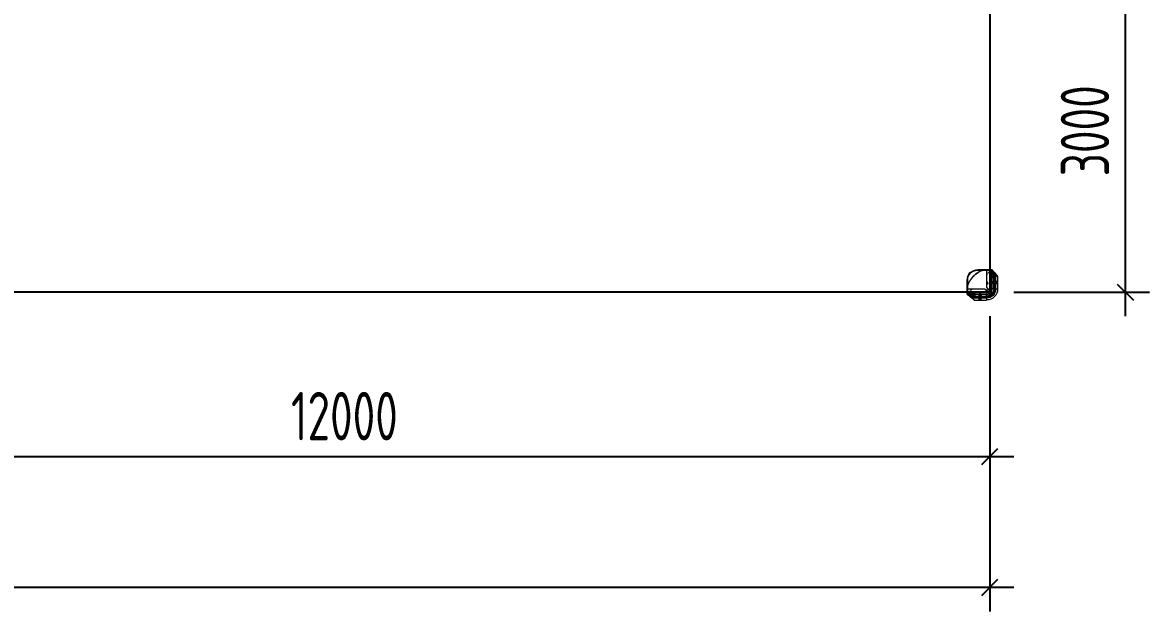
# Model space of a CAD drawing. Header units: millimetres. Extents: x 136606 to 1229059, y 82794 to 127566.
# Drawn here: x 1073406 to 1083883, y 103892 to 109367 of the extents above; entities that cross this region are included whole.
import ezdxf

# ---------------------------------------------------------------- set-up
doc = ezdxf.new("R2010")
doc.units = ezdxf.units.MM
doc.linetypes.add('HIDDEN', pattern=[9.525, 6.35, -3.175])
doc.layers.add('HR-pontoon', color=161, linetype='Continuous')
doc.layers.add('护角', color=30, linetype='Continuous')
doc.styles.add('hztxt', font='ros1.shx', dxfattribs={"width": 0.8, "bigfont": 'hztxt.shx'})
doc.dimstyles.new('DIM-150', dxfattribs={"dimscale": 150, "dimtxt": 3, "dimasz": 1, "dimexe": 1.5, "dimexo": 1.5, "dimgap": 1, "dimtad": 1, "dimdec": 1, "dimdsep": 46, "dimtxsty": 'hztxt', "dimblk": 'OBLIQUE', "dimcen": 0, "dimdle": 1.5, "dimclrd": 9, "dimclre": 9, "dimclrt": 2, "dimadec": 1, "dimazin": 0, "dimtfac": 1, "dimtdec": 1, "dimtix": 1, "dimtmove": 2, "dimatfit": 3, "dimldrblk": 'ARCHTICK', "dimfxl": 10, "dimtolj": 1, "dimtzin": 0, "dimarcsym": 1})

# ---------------------------------------------------------------- blocks, each defined once
blk = doc.blocks.new('_Oblique')
at = {"color": 0, "linetype": 'ByBlock', "lineweight": -2}
blk.add_line((-0.5, -0.5), (0.5, 0.5), dxfattribs=at)
blk = doc.blocks.new('*D817')
at = {"color": 9, "lineweight": -2, "transparency": 16777216}
for p, q in [((1083658, 110086), (1083658, 106636)), ((1082623, 109861), (1083883, 109861)), ((1082623, 106861), (1083883, 106861))]:
    blk.add_line(p, q, dxfattribs=at)
at = {"layer": 'Defpoints', "color": 0, "transparency": 16777216}
for p in [(1082398, 109861), (1082398, 106861), (1083658, 106861)]:
    blk.add_point(p, dxfattribs=at)
at = {"color": 9, "lineweight": -2, "transparency": 16777216, "xscale": 150, "yscale": 150, "zscale": 150}
for p, rotation in [((1083658, 109861), 90), ((1083658, 106861), 270)]:
    blk.add_blockref('_Oblique', p, dxfattribs=dict(at, rotation=rotation))
at = {"color": 2, "transparency": 16777216, "insert": (1083283, 108361), "char_height": 450, "attachment_point": 5, "rotation": 90, "style": 'hztxt'}
blk.add_mtext('\\A1;3000', dxfattribs=at)
blk = doc.blocks.new('_ArchTick')
at = {"color": 0, "linetype": 'ByBlock', "const_width": 0.15}
blk.add_lwpolyline([(-0.5, -0.5), (0.5, 0.5)], dxfattribs=at)
blk = doc.blocks.new('*D819')
at = {"color": 9, "lineweight": -2, "transparency": 16777216}
for p, q in [((1052368, 106636), (1052368, 103892)), ((1082398, 106636), (1082398, 103892)), ((1052143, 104117), (1082623, 104117))]:
    blk.add_line(p, q, dxfattribs=at)
at = {"layer": 'Defpoints', "color": 0, "transparency": 16777216}
for p in [(1052368, 106861), (1082398, 106861), (1082398, 104117)]:
    blk.add_point(p, dxfattribs=at)
at = {"color": 9, "lineweight": -2, "transparency": 16777216, "xscale": 150, "yscale": 150, "zscale": 150, "rotation": 180}
blk.add_blockref('_Oblique', (1052368, 104117), dxfattribs=at)
at = {"color": 9, "lineweight": -2, "transparency": 16777216, "xscale": 150, "yscale": 150, "zscale": 150}
blk.add_blockref('_Oblique', (1082398, 104117), dxfattribs=at)
at = {"color": 2, "transparency": 16777216, "insert": (1067383, 104492), "char_height": 450, "attachment_point": 5, "style": 'hztxt'}
blk.add_mtext('\\A1;30030', dxfattribs=at)
blk = doc.blocks.new('*D822')
at = {"color": 9, "lineweight": -2, "transparency": 16777216}
for p, q in [((1070398, 106636), (1070398, 105108)), ((1082398, 106636), (1082398, 105108)), ((1070173, 105333), (1082623, 105333))]:
    blk.add_line(p, q, dxfattribs=at)
at = {"layer": 'Defpoints', "color": 0, "transparency": 16777216}
for p in [(1070398, 106861), (1082398, 106861), (1082398, 105333)]:
    blk.add_point(p, dxfattribs=at)
at = {"color": 9, "lineweight": -2, "transparency": 16777216, "xscale": 150, "yscale": 150, "zscale": 150, "rotation": 180}
blk.add_blockref('_Oblique', (1070398, 105333), dxfattribs=at)
at = {"color": 9, "lineweight": -2, "transparency": 16777216, "xscale": 150, "yscale": 150, "zscale": 150}
blk.add_blockref('_Oblique', (1082398, 105333), dxfattribs=at)
at = {"color": 2, "transparency": 16777216, "insert": (1076398, 105708), "char_height": 450, "attachment_point": 5, "style": 'hztxt'}
blk.add_mtext('\\A1;12000', dxfattribs=at)
blk = doc.blocks.new('*U811')
at = {"color": 252}
blk.add_lwpolyline([(-68, 68), (-69, 69)], dxfattribs=at)
blk.add_circle((-68, 68), 1, dxfattribs=at)
blk.add_arc((-38, 38), 42.4, 133.6495, 136.3505, dxfattribs=at)
at = {"layer": '护角', "color": 252, "linetype": 'Continuous', "lineweight": 15}
for p, q in [((-38, 142), (75, 142)), ((-38, 124), (-38, 142)), ((-38, 121), (-38, 124)), ((-38, 124), (95, 124)), ((-38, 112), (-38, 121)), ((-38, 121), (98, 121)), ((-38, 108), (-38, 112)), ((-38, 112), (109, 112)), ((-38, 105), (-38, 108)), ((115, 108), (-38, 108)), ((-38, 105), (115, 105)), ((11, 141), (11, 140)), ((75, 142), (95, 124)), ((98, 124), (78, 140)), ((95, 124), (98, 121)), ((101, 122), (98, 124)), ((98, 121), (109, 112)), ((113, 112), (101, 122)), ((109, 112), (115, 108)), ((118, 107), (113, 112)), ((115, 105), (115, 108)), ((117, 105), (118, 107)), ((117, 105), (135, 90)), ((137, 92), (118, 107)), ((-142, -75), (-142, 38)), ((-124, 38), (-142, 38)), ((-121, 38), (-124, 38)), ((-124, 38), (-124, -95)), ((-112, 38), (-121, 38)), ((-121, 38), (-121, -98)), ((-108, 38), (-112, 38)), ((-112, 38), (-112, -109)), ((-105, 38), (-108, 38)), ((-108, 38), (-108, -115)), ((-105, -115), (-105, 38)), ((-80, 62), (-78, 64)), ((-80, 62), (-71, 53)), ((-78, 64), (-76, 66)), ((-69, 55), (-78, 64)), ((-56, 46), (-76, 66)), ((-71, 53), (-69, 55)), ((-71, 53), (-71, -139)), ((-71, 53), (-68, 53)), ((-58, 44), (-69, 55)), ((-68, -139), (-68, 53)), ((-68, 53), (-42, 24)), ((-64, 78), (-66, 76)), ((-66, 76), (-46, 56)), ((-62, 80), (-64, 78)), ((-64, 78), (-55, 69)), ((-53, 71), (-62, 80)), ((-58, 44), (-56, 46)), ((-53, 71), (-55, 69)), ((-55, 69), (-44, 58)), ((139, 71), (-53, 71)), ((-53, 68), (-53, 71)), ((-53, 68), (139, 68)), ((-24, 42), (-53, 68)), ((-44, 58), (-46, 56)), ((-42, 24), (-42, -139)), ((-24, 42), (139, 42)), ((135, 90), (137, 92)), ((139, 83), (139, 71)), ((139, 83), (142, 83)), ((139, 71), (139, 68)), ((139, 71), (142, 71)), ((139, 68), (139, 42)), ((142, 42), (139, 42)), ((139, 42), (139, -42)), ((142, 71), (142, 83)), ((142, 42), (142, 71)), ((142, -42), (142, 42)), ((-124, -95), (-142, -75)), ((-140, -78), (-124, -98)), ((-121, -98), (-124, -95)), ((-124, -98), (-122, -101)), ((-122, -101), (-112, -113)), ((-112, -109), (-121, -98)), ((142, -42), (139, -42)), ((-108, -115), (-112, -109)), ((-112, -113), (-107, -118)), ((-105, -115), (-108, -115)), ((-105, -117), (-107, -118)), ((-107, -118), (-92, -137)), ((-90, -135), (-105, -117)), ((-90, -135), (-92, -137)), ((-71, -139), (-83, -139)), ((-83, -139), (-83, -142)), ((-83, -142), (-71, -142)), ((-71, -139), (-71, -142)), ((-68, -139), (-71, -139)), ((-71, -142), (-42, -142)), ((-42, -139), (-68, -139)), ((-42, -142), (-42, -139)), ((42, -139), (-42, -139)), ((-42, -142), (42, -142)), ((42, -142), (42, -139))]:
    blk.add_line(p, q, dxfattribs=at)
at = {"layer": '护角', "color": 252, "linetype": 'HIDDEN', "lineweight": 0}
for p, q in [((-38, 119), (101, 119)), ((-38, 119), (-38, 114)), ((-38, 114), (-38, 91)), ((-38, 114), (106, 114)), ((12, 139), (12, 140)), ((12, 139), (12, 139)), ((12, 99), (12, 139)), ((32, 139), (32, 99)), ((67, 102), (67, 110)), ((67, 110), (67, 110)), ((72, 115), (72, 103)), ((72, 115), (101, 115)), ((72, 103), (72, 115)), ((72, 115), (100, 115)), ((72, 115), (72, 115)), ((101, 119), (75, 142)), ((101, 115), (100, 115)), ((106, 114), (101, 119)), ((118, 103), (101, 115)), ((101, 115), (118, 103)), ((134, 91), (106, 114)), ((-119, 38), (-119, -101)), ((-119, 38), (-114, 38)), ((-114, 38), (-114, -106)), ((-114, 38), (-91, 38)), ((-91, 38), (-91, -134)), ((-91, 38), (-86, 38)), ((-86, 38), (-86, -136)), ((-38, 91), (134, 91)), ((-38, 91), (-38, 86)), ((-38, 86), (136, 86)), ((32, 99), (12, 99)), ((12, 49), (13, 50)), ((12, 49), (12, 48)), ((13, 49), (12, 48)), ((12, 48), (12, 48)), ((16, 44), (12, 48)), ((12, 48), (16, 44)), ((13, 48), (12, 48)), ((12, 48), (13, 48)), ((31, 98), (13, 98)), ((13, 49), (13, 50)), ((13, 49), (13, 50)), ((13, 49), (14, 49)), ((14, 49), (13, 49)), ((13, 49), (13, 49)), ((13, 49), (13, 49)), ((13, 49), (14, 49)), ((14, 49), (13, 48)), ((14, 47), (13, 48)), ((14, 47), (13, 48)), ((13, 48), (13, 48)), ((13, 48), (16, 45)), ((14, 47), (14, 47)), ((15, 48), (15, 47)), ((16, 47), (15, 47)), ((15, 47), (15, 46)), ((15, 47), (15, 47)), ((15, 47), (15, 47)), ((16, 47), (15, 47)), ((15, 47), (17, 45)), ((15, 47), (15, 47)), ((15, 47), (15, 47)), ((15, 47), (15, 47)), ((15, 47), (15, 47)), ((15, 47), (15, 47)), ((16, 45), (15, 46)), ((15, 46), (15, 46)), ((16, 45), (15, 46)), ((27, 97), (16, 97)), ((16, 69), (16, 97)), ((27, 69), (16, 69)), ((16, 48), (16, 48)), ((16, 48), (16, 48)), ((18, 47), (16, 48)), ((16, 48), (18, 47)), ((16, 48), (16, 48)), ((16, 47), (16, 48)), ((16, 47), (16, 47)), ((16, 47), (18, 46)), ((18, 46), (16, 47)), ((16, 47), (16, 47)), ((18, 47), (16, 47)), ((16, 47), (18, 47)), ((17, 45), (16, 45)), ((17, 44), (16, 45)), ((16, 44), (16, 45)), ((16, 44), (16, 45)), ((16, 44), (16, 45)), ((16, 45), (16, 45)), ((16, 45), (16, 45)), ((16, 45), (16, 45)), ((16, 44), (16, 44)), ((17, 44), (16, 44)), ((17, 44), (17, 44)), ((18, 47), (18, 47)), ((18, 47), (18, 47)), ((18, 47), (18, 46)), ((18, 47), (18, 46)), ((18, 47), (18, 47)), ((18, 47), (18, 46)), ((18, 46), (18, 46)), ((18, 46), (18, 46)), ((18, 46), (19, 46)), ((18, 46), (18, 46)), ((19, 46), (18, 46)), ((27, 97), (27, 69)), ((67, 71), (67, 102)), ((72, 103), (72, 71)), ((72, 103), (118, 103)), ((72, 68), (72, 71)), ((72, 71), (139, 71)), ((72, 71), (72, 68)), ((137, 81), (99, 43)), ((135, 89), (118, 103)), ((134, 90), (134, 91)), ((140, 88), (136, 86)), ((136, 3), (137, 81)), ((137, 81), (137, 83)), ((142, 83), (137, 83)), ((142, 81), (137, 81)), ((139, 71), (139, 82)), ((139, 68), (139, 71)), ((139, 71), (139, 68)), ((-142, -75), (-119, -101)), ((-139, -12), (-99, -12)), ((-99, -32), (-139, -32)), ((-119, -101), (-114, -106)), ((-103, -72), (-115, -72)), ((-115, -72), (-115, -72)), ((-115, -72), (-115, -101)), ((-115, -72), (-103, -72)), ((-115, -100), (-115, -72)), ((-115, -101), (-115, -100)), ((-115, -101), (-103, -118)), ((-103, -118), (-115, -101)), ((-110, -67), (-102, -67)), ((-110, -67), (-110, -67)), ((-71, -72), (-103, -72)), ((-103, -72), (-103, -118)), ((-102, -67), (-71, -67)), ((-99, -32), (-99, -12)), ((-98, -13), (-98, -31)), ((-97, -27), (-97, -16)), ((-97, -16), (-69, -16)), ((-69, -27), (-97, -27)), ((-43, -99), (-81, -137)), ((-71, -72), (-68, -72)), ((-71, -139), (-71, -72)), ((-71, -72), (-68, -72)), ((-69, -16), (-69, -27)), ((-114, -106), (-91, -134)), ((-103, -118), (-89, -135)), ((-91, -134), (-90, -134)), ((-86, -136), (-88, -140)), ((-83, -137), (-83, -142)), ((-83, -137), (-81, -137)), ((-82, -139), (-71, -139)), ((-81, -137), (-3, -136)), ((-81, -137), (-81, -142)), ((-71, -139), (-68, -139)), ((-68, -139), (-71, -139))]:
    blk.add_line(p, q, dxfattribs=at)
at = {"layer": '护角', "color": 252, "linetype": 'HIDDEN', "lineweight": 0, "flags": 128}
for points in [[(109, 115), (109, 115), (108, 115), (108, 115), (108, 115), (107, 115), (107, 114), (106, 114), (106, 114)], [(72, 103), (71, 103), (70, 103), (69, 103), (68, 103), (67, 103), (67, 103), (67, 102), (67, 102)], [(72, 103), (71, 103), (70, 103), (69, 103), (68, 103), (67, 103), (67, 103), (67, 102), (67, 102)], [(137, 92), (137, 92), (136, 92), (136, 92), (136, 92), (135, 92), (135, 92), (134, 91), (134, 91)], [(137, 92), (137, 92), (137, 92), (136, 92), (136, 92), (135, 92), (135, 91), (134, 91), (134, 90)], [(-102, -67), (-102, -67), (-103, -67), (-103, -67), (-103, -68), (-103, -69), (-103, -70), (-103, -71), (-103, -72)], [(-102, -67), (-102, -67), (-103, -67), (-103, -67), (-103, -68), (-103, -69), (-103, -70), (-103, -71), (-103, -72)], [(-114, -106), (-114, -106), (-114, -107), (-115, -107), (-115, -108), (-115, -108), (-115, -108), (-115, -109), (-115, -109)], [(-91, -134), (-91, -134), (-92, -135), (-92, -135), (-92, -136), (-92, -136), (-92, -136), (-92, -137), (-92, -137)], [(-90, -134), (-91, -134), (-91, -135), (-92, -135), (-92, -136), (-92, -136), (-92, -137), (-92, -137), (-92, -137)]]:
    blk.add_lwpolyline(points, dxfattribs=at)
at = {"layer": '护角', "color": 252, "linetype": 'HIDDEN', "lineweight": 0}
for radius in [5.15, 5.45, 4.85, 4.21, 4.51, 3.91]:
    blk.add_circle((15, 47), radius, dxfattribs=at)
at = {"layer": '护角', "color": 252, "linetype": 'Continuous', "lineweight": 15}
for centre, radius, start, end in [((-38, 38), 103, 90, 180), ((-38, 38), 85.9, 90, 180), ((-38, 38), 82.8, 90, 180), ((-38, 38), 73.2, 90, 180), ((-38, 38), 70, 90, 180), ((-38, 38), 67, 90, 180), ((75, 137), 5, 50.7935, 89.4152), ((96, 121), 3.51, 52.875, 107.3336), ((100, 119), 2.82, 63.8843, 133.0382), ((111, 110), 2.82, 63.8843, 133.0382), ((115, 103), 5, 50.7935, 90), ((115, 103), 2, 50.7935, 90), ((-71, 71), 13, 45, 225), ((-71, 71), 10, 45, 225), ((-71, 71), 7, 45, 225), ((-71, 53), 3, 360, 45), ((-53, 71), 3, 225, 270), ((130, 83), 9, 360, 50.7935), ((130, 83), 12, 360, 50.7935), ((139, 71), 3, 270, 360), ((-137, -75), 5, 181.2188, 219.2065), ((-121, -96), 3.51, 162.6664, 217.125), ((-119, -100), 2.82, 136.9618, 206.1157), ((42, -42), 97, 270, 360), ((42, -42), 100, 270, 360), ((-110, -111), 2.82, 136.9618, 206.1157), ((-103, -115), 5, 180, 219.2065), ((-103, -115), 2, 180, 219.2065), ((-83, -130), 12, 219.2065, 270), ((-83, -130), 9, 219.2065, 270), ((-71, -139), 3, 270, 360)]:
    blk.add_arc(centre, radius, start, end, dxfattribs=at)
at = {"layer": '护角', "color": 252, "linetype": 'HIDDEN', "lineweight": 0}
for centre, radius, start, end in [((-38, 38), 80.9, 90, 180), ((-38, 38), 75.1, 90, 180), ((72, 110), 5, 89.9482, 179.9481), ((72, 110), 5, 90, 180), ((100, 118), 3, 272.9088, 50.7935), ((102, 116), 3.28, 53.9818, 112.1193), ((101, 118), 3, 270.2104, 50.5462), ((113, 108), 6.12, 311.2821, 345.8251), ((-38, 38), 52.2, 90, 180), ((-38, 38), 47.5, 90, 180), ((13, 99), 1, 180, 270), ((13, 48), 0.6, 135, 225), ((13, 48), 0.3, 135, 225), ((14, 49), 0.6, 131.1277, 135), ((14, 48), 0.3, 135, 225), ((14, 49), 0.3, 131.1277, 135), ((14, 48), 0.6, 135, 225), ((15, 47), 0.3, 225, 315), ((15, 47), 0.6, 225, 315), ((15, 97), 1, 360, 90), ((15, 69), 1, 270, 360), ((16, 47), 0.3, 70.928, 135), ((15, 47), 0.3, 135, 225), ((15, 47), 0.6, 135, 225), ((16, 47), 0.6, 70.928, 135), ((16, 48), 0.3, 160.125, 251.2356), ((16, 48), 0.6, 160.125, 251.2356), ((16, 45), 0.3, 315, 45), ((16, 45), 0.3, 225, 315), ((16, 45), 0.6, 225, 315), ((16, 45), 0.6, 315, 45), ((18, 47), 0.3, 315, 71.2356), ((18, 47), 0.6, 315, 71.2356), ((18, 47), 0.3, 250.928, 315), ((18, 47), 0.6, 250.928, 315), ((28, 97), 1, 90, 180), ((28, 69), 1, 180, 270), ((31, 99), 1, 270, 360), ((64, 71), 3, 270, 360), ((131, 94), 6.12, 311.2821, 345.8251), ((130, 82), 9, 360, 50.7935), ((130, 83), 7, 360, 27.2388), ((138, -16), 19.7, 78.4209, 94.0593), ((94, -110), 121, 68.9921, 69.5215), ((138, 116), 113, 269.5052, 271.6792), ((139, 85), 3.55, 258.6309, 310.3907), ((139, 74), 3.55, 258.6309, 310.3907), ((-118, -100), 3, 219.2065, 357.2053), ((-116, -102), 3.28, 157.8807, 216.0182), ((-118, -101), 3, 219.4538, 359.7896), ((-110, -72), 5, 90.0519, 180.0518), ((-110, -72), 5, 90, 180), ((-99, -13), 1, 360, 90), ((-99, -31), 1, 270, 360), ((-97, -15), 1, 180, 270), ((-97, -28), 1, 90, 180), ((-71, -64), 3, 270, 360), ((-69, -15), 1, 270, 360), ((-69, -28), 1, 360, 90), ((138, -20), 21.8, 267.3954, 278.8489), ((-108, -113), 6.12, 284.1749, 318.7179), ((-94, -131), 6.12, 284.1749, 318.7179), ((-82, -130), 9, 219.2065, 270), ((-83, -130), 7, 242.7612, 270), ((-85, -139), 3.55, 319.6093, 11.3691), ((-74, -139), 3.55, 319.6093, 11.3691), ((16, -138), 19.7, 175.9407, 191.5791), ((110, -94), 121, 200.4785, 201.0079), ((-116, -138), 113, 358.3208, 0.4948), ((20, -138), 21.8, 351.1511, 2.6046)]:
    blk.add_arc(centre, radius, start, end, dxfattribs=at)
at = {"layer": '护角', "color": 252, "linetype": 'HIDDEN', "lineweight": 0, "extrusion": (0, 0, -1)}
for centre, major_axis, start_param, end_param in [((72, 71), (5, 0), 1.570796, 3.141593), ((72, 71), (5, 0), 1.570796, 3.141593), ((-71, -72), (0, 5), 0, 1.570796), ((-71, -72), (0, 5), 0, 1.570796)]:
    blk.add_ellipse(centre, major_axis=major_axis, ratio=0.155291, start_param=start_param, end_param=end_param, dxfattribs=at)
at = {"layer": '护角', "color": 252, "linetype": 'Continuous', "lineweight": 15}
for points, knots in [([(32, 141), (32, 141), (31, 141), (29, 141), (26, 141), (23, 141), (19, 141), (15, 141), (13, 141), (11, 141), (11, 141), (11, 141)], [0, 0, 0, 0, 0.0291215, 0.1682644, 0.30651, 0.444267, 0.5819582, 0.7197998, 0.8579004, 0.9963449, 1, 1, 1, 1]), ([(11, 140), (11, 140), (11, 140), (12, 140), (12, 140), (12, 140)], [0, 0, 0, 0, 0.396325, 0.970782, 1, 1, 1, 1]), ([(11, 140), (12, 140), (13, 139), (16, 139), (19, 138), (23, 138), (27, 139), (29, 139), (31, 139), (32, 140), (32, 140)], [0, 0, 0, 0, 0.123491, 0.262691, 0.400101, 0.534841, 0.66819, 0.802628, 0.939755, 1, 1, 1, 1]), ([(11, 140), (11, 140), (11, 140), (11, 140), (11, 140), (11, 140)], [0, 0, 0, 0, 0.053701, 0.903462, 1, 1, 1, 1]), ([(12, 140), (12, 140), (12, 140), (14, 140), (16, 140), (19, 140), (23, 140), (26, 140), (29, 140), (31, 140), (32, 140), (31, 139), (31, 139)], [0, 0, 0, 0, 0.0428748, 0.1572186, 0.2714708, 0.3857156, 0.499944, 0.6141782, 0.7286369, 0.8436234, 0.9586578, 1, 1, 1, 1]), ([(32, 140), (32, 140), (33, 140), (33, 140), (32, 141), (32, 141)], [0, 0, 0, 0, 0.282819, 0.61138, 1, 1, 1, 1]), ([(32, 140), (32, 140), (32, 140), (32, 140), (32, 140)], [0, 0, 0, 0, 0.702971, 1, 1, 1, 1]), ([(-58, 44), (-57, 43), (-57, 42), (-55, 41), (-55, 40), (-53, 38), (-51, 36), (-49, 33), (-47, 31), (-46, 28), (-45, 28), (-44, 26), (-44, 26), (-43, 25), (-43, 25), (-42, 24)], [0, 0, 0, 0, 0.125, 0.125, 0.25, 0.25, 0.5, 0.5, 0.75, 0.75, 0.875, 0.875, 0.9375, 0.9375, 1, 1, 1, 1]), ([(-56, 46), (-55, 45), (-54, 44), (-53, 43), (-52, 42), (-51, 39), (-49, 37), (-47, 34), (-46, 32), (-45, 29), (-44, 28), (-44, 26), (-43, 26), (-43, 25), (-43, 25), (-43, 24), (-42, 24)], [0, 0, 0, 0, 0.125, 0.125, 0.25, 0.25, 0.5, 0.5, 0.75, 0.75, 0.875, 0.875, 0.9375, 0.96875, 0.96875, 1, 1, 1, 1]), ([(-46, 56), (-45, 55), (-44, 54), (-43, 53), (-42, 52), (-39, 51), (-37, 49), (-34, 47), (-32, 46), (-29, 45), (-28, 44), (-26, 44), (-26, 43), (-25, 43), (-25, 43), (-24, 43), (-24, 42)], [0, 0, 0, 0, 0.125, 0.125, 0.25, 0.25, 0.5, 0.5, 0.75, 0.75, 0.875, 0.875, 0.9375, 0.96875, 0.96875, 1, 1, 1, 1]), ([(-44, 58), (-43, 57), (-42, 57), (-41, 55), (-40, 55), (-38, 53), (-36, 51), (-33, 49), (-31, 47), (-28, 46), (-28, 45), (-26, 44), (-26, 44), (-25, 43), (-25, 43), (-24, 42)], [0, 0, 0, 0, 0.125, 0.125, 0.25, 0.25, 0.5, 0.5, 0.75, 0.75, 0.875, 0.875, 0.9375, 0.9375, 1, 1, 1, 1]), ([(-141, -11), (-141, -11), (-141, -12), (-141, -15), (-141, -18), (-141, -22), (-141, -25), (-141, -29), (-141, -31), (-141, -31), (-141, -31)], [0, 0, 0, 0, 0.1381281, 0.2751236, 0.4112387, 0.5470574, 0.6829065, 0.8189532, 0.9552806, 1, 1, 1, 1]), ([(-140, -11), (-140, -11), (-140, -11), (-140, -10), (-140, -11), (-141, -11)], [0, 0, 0, 0, 0.087697, 0.4518, 1, 1, 1, 1]), ([(-141, -31), (-141, -32), (-141, -32), (-140, -33), (-140, -33)], [0, 0, 0, 0, 0.539072, 1, 1, 1, 1]), ([(-140, -12), (-140, -12), (-140, -11), (-140, -11), (-140, -11)], [0, 0, 0, 0, 0.55929, 1, 1, 1, 1]), ([(-140, -32), (-140, -32), (-139, -31), (-139, -29), (-139, -26), (-138, -22), (-138, -19), (-139, -15), (-139, -13), (-140, -12), (-140, -11)], [0, 0, 0, 0, 0.072227, 0.210773, 0.348693, 0.4843, 0.617475, 0.750147, 0.884686, 1, 1, 1, 1]), ([(-139, -32), (-139, -31), (-140, -31), (-140, -30), (-140, -28), (-140, -25), (-140, -22), (-140, -18), (-140, -15), (-140, -13), (-140, -12), (-139, -12), (-139, -12)], [0, 0, 0, 0, 0.061735, 0.169166, 0.276203, 0.383335, 0.490458, 0.597566, 0.704777, 0.812477, 0.920905, 1, 1, 1, 1]), ([(-140, -32), (-140, -32), (-140, -32), (-140, -32), (-140, -32)], [0, 0, 0, 0, 0.361174, 1, 1, 1, 1]), ([(-140, -33), (-140, -33), (-140, -33), (-140, -32), (-140, -32)], [0, 0, 0, 0, 0.473442, 1, 1, 1, 1])]:
    blk.add_open_spline(points, degree=3, knots=knots, dxfattribs=at)
at = {"layer": '护角', "color": 252, "linetype": 'HIDDEN', "lineweight": 0}
for points, knots in [([(31, 139), (31, 139), (32, 139), (31, 139), (29, 138), (26, 138), (23, 137), (19, 137), (16, 138), (14, 138), (12, 139), (12, 139), (12, 139)], [0, 0, 0, 0, 0.033437, 0.143125, 0.251235, 0.357374, 0.462741, 0.569231, 0.677792, 0.787655, 0.897334, 1, 1, 1, 1]), ([(137, 3), (136, -1), (134, -5), (131, -13), (129, -17), (123, -28), (119, -35), (113, -44), (111, -46), (109, -49), (108, -51), (104, -56), (101, -60), (93, -69), (88, -76), (76, -88), (69, -93), (61, -100), (59, -101), (56, -104), (54, -105), (49, -109), (46, -112), (35, -119), (28, -123), (17, -129), (13, -131), (5, -134), (1, -136), (-3, -137)], [0, 0, 0, 0, 0.0625, 0.0625, 0.125, 0.125, 0.25, 0.25, 0.28125, 0.28125, 0.3125, 0.3125, 0.375, 0.375, 0.5, 0.5, 0.625, 0.625, 0.65625, 0.65625, 0.6875, 0.6875, 0.75, 0.75, 0.875, 0.875, 0.9375, 0.9375, 1, 1, 1, 1]), ([(-3, -136), (1, -135), (5, -133), (12, -130), (16, -128), (27, -122), (34, -117), (45, -110), (48, -108), (54, -104), (55, -103), (59, -100), (60, -99), (68, -92), (75, -87), (87, -75), (92, -68), (100, -59), (103, -55), (107, -50), (108, -49), (110, -45), (112, -43), (117, -35), (122, -27), (128, -16), (130, -12), (133, -5), (135, -1), (136, 3)], [0, 0, 0, 0, 0.0625, 0.0625, 0.125, 0.125, 0.25, 0.25, 0.3125, 0.3125, 0.34375, 0.34375, 0.375, 0.375, 0.5, 0.5, 0.625, 0.625, 0.6875, 0.6875, 0.71875, 0.71875, 0.75, 0.75, 0.875, 0.875, 0.9375, 0.9375, 1, 1, 1, 1]), ([(16, 48), (16, 48), (16, 48), (16, 48), (16, 48), (16, 49), (16, 49), (16, 49), (16, 49), (16, 50), (15, 50), (15, 50), (15, 50), (15, 50), (15, 50), (14, 50), (14, 50), (14, 50), (14, 50), (14, 50), (13, 50), (13, 49)], [0, 0, 0, 0, 0.0625, 0.0625, 0.125, 0.125, 0.25, 0.25, 0.375, 0.375, 0.5, 0.5, 0.625, 0.625, 0.6875, 0.6875, 0.75, 0.75, 0.875, 0.875, 1, 1, 1, 1]), ([(13, 50), (13, 50), (13, 50), (14, 50), (14, 50), (14, 50), (14, 50), (15, 50), (15, 50), (15, 50), (15, 50), (15, 50), (15, 50), (16, 50), (16, 50), (16, 50), (16, 49), (16, 49), (16, 49), (17, 49), (17, 49), (17, 48), (17, 48), (16, 48), (16, 48), (16, 48)], [0, 0, 0, 0, 0.125, 0.125, 0.25, 0.25, 0.3125, 0.3125, 0.375, 0.375, 0.4375, 0.4375, 0.5, 0.5, 0.625, 0.625, 0.75, 0.75, 0.8125, 0.8125, 0.875, 0.875, 0.9375, 0.9375, 1, 1, 1, 1]), ([(13, 49), (14, 49), (14, 49), (14, 49), (14, 50), (15, 50), (15, 50), (15, 50), (15, 49), (15, 49), (15, 49), (15, 49), (15, 49), (16, 49), (16, 49), (16, 49), (16, 49), (16, 48), (16, 48), (16, 48), (16, 48), (16, 48), (16, 48), (15, 47)], [0, 0, 0, 0, 0.125, 0.125, 0.25, 0.25, 0.375, 0.375, 0.4375, 0.4375, 0.5, 0.5, 0.5625, 0.5625, 0.625, 0.625, 0.75, 0.75, 0.8125, 0.8125, 0.875, 0.875, 1, 1, 1, 1]), ([(14, 49), (14, 49), (14, 49), (14, 49), (14, 49), (13, 49)], [0, 0, 0, 0, 0.5, 0.5, 1, 1, 1, 1]), ([(16, 48), (16, 48), (16, 48), (16, 48), (16, 48), (16, 49), (16, 49), (16, 49), (16, 49), (16, 49), (16, 49), (15, 49), (15, 50), (15, 50), (15, 50), (15, 50), (15, 50), (14, 50), (14, 50), (14, 50), (14, 50), (14, 49), (14, 49), (14, 49)], [0, 0, 0, 0, 0.0625, 0.0625, 0.125, 0.125, 0.1875, 0.1875, 0.25, 0.25, 0.375, 0.375, 0.5, 0.5, 0.625, 0.625, 0.6875, 0.6875, 0.75, 0.75, 0.875, 0.875, 1, 1, 1, 1]), ([(15, 48), (15, 48), (16, 48), (16, 49), (15, 49), (15, 49), (14, 49), (14, 49), (14, 49)], [0, 0, 0, 0, 0.584766, 1.113025, 1.62346, 2.135622, 2.635187, 3.297107, 3.297107, 3.297107, 3.297107]), ([(15, 48), (15, 48), (15, 48), (15, 48), (15, 47), (15, 47)], [0, 0, 0, 0, 0.5, 0.5, 1, 1, 1, 1]), ([(136, 86), (136, 87), (135, 88), (135, 89), (135, 89), (134, 90), (134, 90), (134, 90)], [0, 0, 0, 0, 0.5, 0.5, 0.75, 0.75, 1, 1, 1, 1]), ([(137, -42), (137, -34), (137, -27), (137, -12), (137, -5), (137, 3)], [0, 0, 0, 0, 0.5, 0.5, 1, 1, 1, 1]), ([(-139, -12), (-139, -12), (-139, -12), (-139, -12), (-138, -13), (-138, -16), (-137, -19), (-137, -22), (-138, -26), (-138, -29), (-139, -31), (-139, -31), (-139, -32), (-139, -32)], [0, 0, 0, 0, 0.029096, 0.100499, 0.208078, 0.313667, 0.4179, 0.522575, 0.629146, 0.737451, 0.846096, 0.953928, 1, 1, 1, 1]), ([(42, -137), (45, -137), (48, -137), (54, -136), (57, -136), (62, -135), (64, -135), (67, -134), (68, -133), (73, -132), (75, -131), (81, -129), (84, -127), (88, -125), (90, -124), (92, -123), (94, -122), (97, -119), (100, -117), (105, -113), (107, -111), (111, -107), (114, -105), (116, -102), (117, -101), (117, -100), (118, -99), (119, -97), (120, -96), (123, -92), (124, -89), (127, -84), (129, -81), (131, -77), (131, -75), (132, -73), (132, -72), (133, -71), (133, -70), (134, -66), (135, -63), (136, -57), (136, -54), (137, -48), (137, -45), (137, -42)], [0, 0, 0, 0, 0.0625, 0.0625, 0.125, 0.125, 0.15625, 0.15625, 0.1875, 0.1875, 0.25, 0.25, 0.3125, 0.3125, 0.34375, 0.34375, 0.375, 0.375, 0.4375, 0.4375, 0.5, 0.5, 0.5625, 0.5625, 0.578125, 0.578125, 0.59375, 0.59375, 0.625, 0.625, 0.6875, 0.6875, 0.75, 0.75, 0.78125, 0.78125, 0.796875, 0.796875, 0.8125, 0.8125, 0.875, 0.875, 0.9375, 0.9375, 1, 1, 1, 1]), ([(-90, -134), (-90, -134), (-90, -134), (-89, -135), (-89, -135), (-88, -135), (-87, -136), (-86, -136)], [0, 0, 0, 0, 0.25, 0.25, 0.5, 0.5, 1, 1, 1, 1]), ([(-3, -137), (5, -137), (12, -137), (27, -137), (34, -137), (42, -137)], [0, 0, 0, 0, 0.5, 0.5, 1, 1, 1, 1])]:
    blk.add_open_spline(points, degree=3, knots=knots, dxfattribs=at)
blk = doc.blocks.new('*U808')
at = {"color": 0, "linetype": 'ByBlock', "lineweight": -2, "transparency": 16777216}
blk.add_blockref('*U811', (0, 0), dxfattribs=at)
blk = doc.blocks.new('*U802')
at = {"rotation": 90}
blk.add_blockref('*U808', (0, -1432), dxfattribs=at)
blk = doc.blocks.new('*U803')
at = {"color": 0, "linetype": 'ByBlock', "lineweight": -2, "transparency": 16777216}
blk.add_blockref('*U802', (0, 0), dxfattribs=at)

msp = doc.modelspace()

# ---------------------------------------------------------------- linework, layer by layer
at = {"layer": 'HR-pontoon', "color": 252}
msp.add_lwpolyline([(1082397.8412, 109861.2047), (1082397.8412, 106861.2047), (1070397.8412, 106861.2046), (1070397.8412, 109861.2046)], close=True, dxfattribs=at)

# ---------------------------------------------------------------- block references
at = {"xscale": -1}
msp.add_blockref('*U803', (1082329.3858, 108361.2047), dxfattribs=at)

# ---------------------------------------------------------------- dimensions: what is measured, and where the dimension line sits
dim = msp.add_linear_dim(base=(1083657.5887, 106861.2047), p1=(1082397.842, 109861.2055), p2=(1082397.8412, 106861.2047), angle=90, dimstyle='DIM-150')
dim.commit()
dim.dimension.update_dxf_attribs({"geometry": '*D817', "text_midpoint": (1083282.5887, 108361.2051)})
for base, p1, picture, middle in [((1082397.8428, 104117.2932), (1052367.8412, 106861.2047), '*D819', (1067382.842, 104492.2932)), ((1082397.8428, 105333.0154), (1070397.842, 106861.2054), '*D822', (1076397.8424, 105708.0154))]:
    dim = msp.add_linear_dim(base=base, p1=p1, p2=(1082397.8428, 106861.2047), dimstyle='DIM-150')
    dim.commit()
    dim.dimension.update_dxf_attribs({"geometry": picture, "text_midpoint": middle})

doc.saveas('drawing.dxf')
